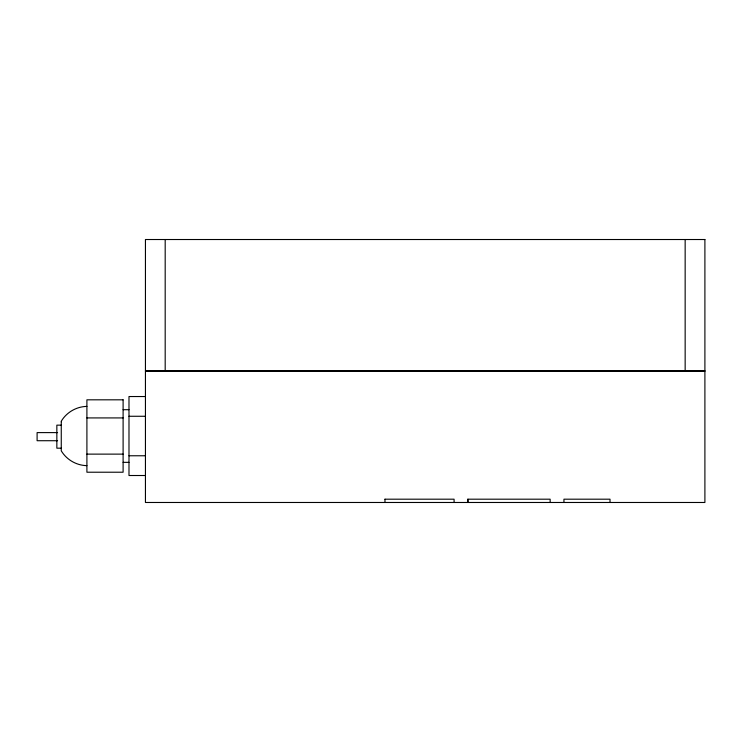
<?xml version="1.0" encoding="UTF-8"?>
<svg xmlns="http://www.w3.org/2000/svg" width="742" height="742" viewBox="0 0 742 742"><rect width="100%" height="100%" fill="white"/><g stroke="black" fill="none" stroke-linecap="round" stroke-linejoin="round"><path stroke-width="1.11" d="M86.907 406.403C76.482 406.579 66.622 412.264 61.261 421.215L61.261 421.716M145.441 370.842L704.9 370.842M145.441 371.158L704.9 371.158M145.441 396.534L128.987 396.534L128.987 475.511L145.441 475.511M123.107 409.695L128.987 409.695M128.987 416.271L145.441 416.271M86.907 417.922L123.107 417.922M61.456 425.147L56.846 425.147L56.846 448.187L61.456 448.187M57.607 432.605L37.1 432.605L37.1 440.72L57.607 440.72M86.907 454.123L123.107 454.123M128.987 455.764L145.441 455.764M123.107 462.349L128.987 462.349M384.959 499.19L454.085 499.19L454.085 502.482M86.907 465.642C76.482 465.466 66.622 459.771 61.261 450.83L61.261 421.938M685.154 239.518L685.154 371.158M610.026 502.482L610.017 499.19L563.939 499.19L563.957 502.482M550.147 502.482L550.147 499.19L467.859 499.19L467.859 502.482M467.877 499.19L467.877 502.482M384.977 499.19L384.977 502.482M165.188 239.518L165.188 371.158M704.9 239.518L145.441 239.518L145.441 502.482L704.9 502.482L704.9 239.518M123.107 399.817L86.907 399.817L86.907 472.218L123.107 472.218L123.107 399.817"/></g></svg>
